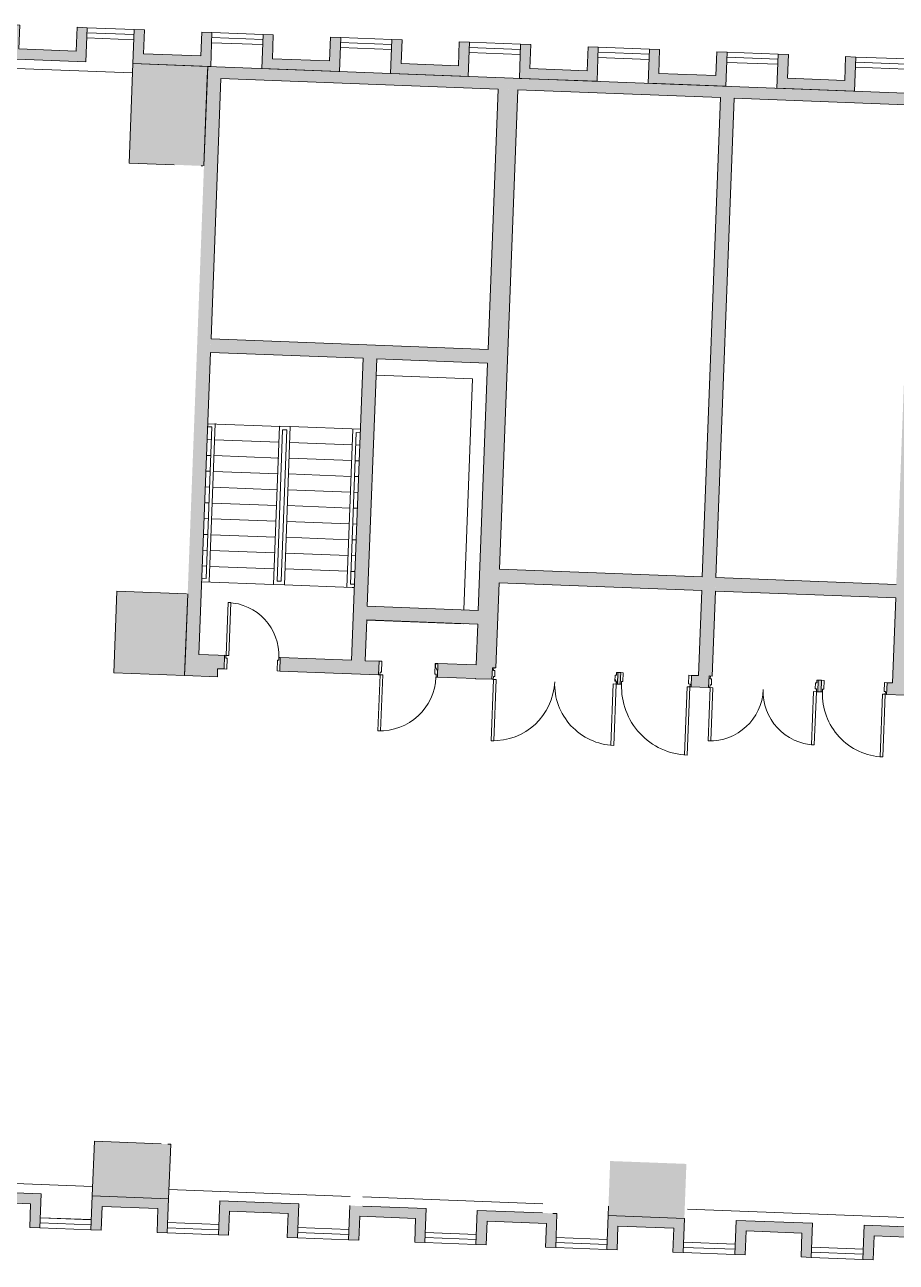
# Model space of a CAD drawing. Header units: millimetres. Extents: x 16798 to 83705, y -4660 to 56847.
# Drawn here: x 30859 to 43641, y 18312 to 36454 of the extents above; entities that cross this region are included whole.
import ezdxf

# ---------------------------------------------------------------- set-up
doc = ezdxf.new("R2010")
doc.units = ezdxf.units.MM
doc.header["$MEASUREMENT"] = 0
for name, color, linetype, lineweight in [('A-DOOR', 33, 'Continuous', 13), ('A-DOOR-FRAM', 33, 'Continuous', 30), ('A-FLOR', 202, 'Continuous', 13), ('A-GLAZ-CURT', 52, 'Continuous', 13), ('A-WALL-PATT', 111, 'Continuous', 13), ('I-WALL', 2, 'Continuous', 13), ('S-COLS', 52, 'Continuous', 13)]:
    doc.layers.add(name, color=color, linetype=linetype, lineweight=lineweight)

# ---------------------------------------------------------------- blocks, each defined once
blk = doc.blocks.new('Hilton_Facade Panel - Hilton_Facade Panel-1975148-GA PLAN - LEVEL 11')
at = {"layer": 'A-GLAZ-CURT', "lineweight": -2}
blk.add_hatch(color=0, dxfattribs=at).paths.add_polyline_path([(-396, -350), (-570, -350), (-570, 150), (-420, 150), (-420, -200), (420, -200), (420, 150), (570, 150), (570, -350)])
at = {"layer": 'A-GLAZ-CURT', "color": 0, "lineweight": -2}
for p, q in [((-420, 150), (-570, 150)), ((-570, 150), (-570, -350)), ((-420, -200), (-420, 150)), ((570, 150), (420, 150)), ((420, 150), (420, -200)), ((570, -350), (570, 150)), ((-570, -350), (570, -350)), ((420, -200), (-420, -200))]:
    blk.add_line(p, q, dxfattribs=at)
blk = doc.blocks.new('Hilton_Window_Facade Panel - Hilton_Window_Facade Panel-1975152-GA PLAN - LEVEL 11')
at = {"layer": 'A-GLAZ-CURT', "color": 0, "lineweight": -2}
for p, q in [((-345, 150), (345, 150)), ((-345, 75), (345, 75)), ((-345, 0), (345, 0))]:
    blk.add_line(p, q, dxfattribs=at)
blk = doc.blocks.new('Hilton_Window_Facade Panel - Hilton_Window_Facade Panel-1975146-GA PLAN - LEVEL 11')
at = {"layer": 'A-GLAZ-CURT', "color": 0, "lineweight": -2}
for p, q in [((-375, 150), (375, 150)), ((-375, 75), (375, 75)), ((-375, 0), (375, 0))]:
    blk.add_line(p, q, dxfattribs=at)
blk = doc.blocks.new('Hilton_Facade Panel - Hilton_Facade Panel-1975177-GA PLAN - LEVEL 11')
at = {"layer": 'A-GLAZ-CURT', "lineweight": -2}
blk.add_hatch(color=0, dxfattribs=at).paths.add_polyline_path([(-580, -150), (-580, 200), (-580, 350), (580, 350), (580, -150), (430, -150), (430, 200), (-430, 200), (-430, -150)])
at = {"layer": 'A-GLAZ-CURT', "color": 0, "lineweight": -2}
for p, q in [((580, 350), (-580, 350)), ((-580, 350), (-580, -150)), ((-430, -150), (-430, 200)), ((-430, 200), (430, 200)), ((430, 200), (430, -150)), ((580, -150), (580, 350)), ((-580, -150), (-430, -150)), ((430, -150), (580, -150))]:
    blk.add_line(p, q, dxfattribs=at)
blk = doc.blocks.new('Hilton_Window_Facade Panel - Hilton_Window_Facade Panel-1975156-GA PLAN - LEVEL 11')
at = {"layer": 'A-GLAZ-CURT', "color": 0, "lineweight": -2}
for p, q in [((-375, 0), (375, 0)), ((-375, -75), (375, -75)), ((-375, -150), (375, -150))]:
    blk.add_line(p, q, dxfattribs=at)
blk = doc.blocks.new('Hilton_Facade Panel - Hilton_Facade Panel-1975178-GA PLAN - LEVEL 11')
at = {"layer": 'A-GLAZ-CURT', "lineweight": -2}
blk.add_hatch(color=0, dxfattribs=at).paths.add_polyline_path([(-560, -150), (-560, 200), (-560, 350), (560, 350), (560, -150), (410, -150), (410, 200), (-410, 200), (-410, -150)])
at = {"layer": 'A-GLAZ-CURT', "color": 0, "lineweight": -2}
for p, q in [((560, 350), (-560, 350)), ((-560, 350), (-560, -150)), ((-410, -150), (-410, 200)), ((-410, 200), (410, 200)), ((410, 200), (410, -150)), ((560, -150), (560, 350)), ((-560, -150), (-410, -150)), ((410, -150), (560, -150))]:
    blk.add_line(p, q, dxfattribs=at)
blk = doc.blocks.new('Hilton_Facade Panel - Hilton_Facade Panel-V5-GA PLAN - LEVEL 11')
at = {"layer": 'A-GLAZ-CURT', "lineweight": -2}
blk.add_hatch(color=0, dxfattribs=at).paths.add_polyline_path([(-560, -150), (-560, 200), (-560, 350), (560, 350), (560, -150), (410, -150), (410, 200), (-410, 200), (-410, -150)])
at = {"layer": 'A-GLAZ-CURT', "color": 0, "lineweight": -2}
for p, q in [((-560, 350), (-560, -150)), ((-410, -150), (-410, 200)), ((-410, 200), (410, 200)), ((560, 350), (-372, 350)), ((410, 200), (410, -150)), ((560, -150), (560, 350)), ((-560, -150), (-410, -150)), ((410, -150), (560, -150))]:
    blk.add_line(p, q, dxfattribs=at)
blk = doc.blocks.new('Hilton_Facade Panel - Hilton_Facade Panel-1975179-GA PLAN - LEVEL 11')
at = {"layer": 'A-GLAZ-CURT', "lineweight": -2}
blk.add_hatch(color=0, dxfattribs=at).paths.add_polyline_path([(-585, -150), (-585, 350), (585, 350), (585, -150), (435, -150), (435, 200), (-435, 200), (-435, -150)])
at = {"layer": 'A-GLAZ-CURT', "color": 0, "lineweight": -2}
for p, q in [((372, 350), (-585, 350)), ((-585, 350), (-585, -150)), ((-435, -150), (-435, 200)), ((-435, 200), (435, 200)), ((435, 200), (435, -150)), ((585, 350), (522, 350)), ((585, -150), (585, 350)), ((-585, -150), (-435, -150)), ((435, -150), (585, -150))]:
    blk.add_line(p, q, dxfattribs=at)
blk = doc.blocks.new('Hilton_Facade Panel - Hilton_Facade Panel-V6-GA PLAN - LEVEL 11')
at = {"layer": 'A-GLAZ-CURT', "lineweight": -2}
blk.add_hatch(color=0, dxfattribs=at).paths.add_polyline_path([(-560, -150), (-560, 200), (-560, 350), (559, 350), (560, -150), (410, -150), (410, 200), (-410, 200), (-410, -150)])
at = {"layer": 'A-GLAZ-CURT', "color": 0, "lineweight": -2}
for p, q in [((559, 350), (-560, 350)), ((-560, 350), (-560, -150)), ((-410, -150), (-410, 200)), ((-410, 200), (410, 200)), ((410, 200), (410, -150)), ((560, -150), (560, 350)), ((-560, -150), (-410, -150)), ((410, -150), (560, -150))]:
    blk.add_line(p, q, dxfattribs=at)
blk = doc.blocks.new('Hilton_Window_Facade Panel - Hilton_Window_Facade Panel-1975175-GA PLAN - LEVEL 11')
at = {"layer": 'A-GLAZ-CURT', "color": 0, "lineweight": -2}
for p, q in [((-380, 0), (380, 0)), ((-380, -75), (380, -75)), ((-380, -150), (380, -150))]:
    blk.add_line(p, q, dxfattribs=at)
blk = doc.blocks.new('Swing_Double_DOR - 2040 x 780mm_WOOD PANEL-1971890-GA PLAN - LEVEL 11')
at = {"layer": 'A-DOOR', "color": 0, "lineweight": -2}
for p, q in [((-1012.5, 85), (-993.5, 85)), ((-1012.5, -85), (-1012.5, 85)), ((-993.5, 85), (-993.5, 43)), ((-993.5, 43), (-973.5, 43)), ((-973.5, 43), (-973.5, -43)), ((550.5, 43), (570.5, 43)), ((550.5, -43), (550.5, 43)), ((570.5, 85), (589.5, 85)), ((570.5, 43), (570.5, 85)), ((589.5, 85), (589.5, -85)), ((-993.5, -85), (-1012.5, -85)), ((-993.5, -43), (-993.5, -85)), ((-973.5, -43), (-993.5, -43)), ((-991.5, -85), (-991.5, -865)), ((-991.5, -85), (-951.5, -85)), ((-951.5, -85), (-951.5, -865)), ((528.5, -85), (528.5, -865)), ((568.5, -85), (528.5, -85)), ((570.5, -43), (550.5, -43)), ((568.5, -85), (568.5, -865)), ((570.5, -85), (570.5, -43)), ((589.5, -85), (570.5, -85)), ((-991.5, -865), (-951.5, -865)), ((568.5, -865), (528.5, -865))]:
    blk.add_line(p, q, dxfattribs=at)
for centre, start, end in [((-991.5, -85), 270, 360), ((568.5, -85), 180, 270)]:
    blk.add_arc(centre, 780, start, end, dxfattribs=at)
blk = doc.blocks.new('Swing_Single_DOR - 2040 x 920mm_WOOD PANEL-1972042-GA PLAN - LEVEL 11')
at = {"layer": 'A-DOOR', "color": 0, "lineweight": -2}
for p, q in [((-460, 1005), (-420, 1005)), ((-460, 85), (-460, 1005)), ((-420, 1005), (-420, 85)), ((-420, 85), (-460, 85))]:
    blk.add_line(p, q, dxfattribs=at)
blk.add_arc((-460, 85), 920, 360, 90, dxfattribs=at)
at = {"layer": 'A-DOOR-FRAM', "color": 0, "lineweight": -2}
for p, q in [((-462, 85), (-481, 85)), ((-462, 43), (-462, 85)), ((-442, 43), (-462, 43)), ((-442, -85), (-442, 43)), ((462, 43), (442, 43)), ((442, 43), (442, -85)), ((481, 85), (462, 85)), ((462, 85), (462, 43)), ((-481, -85), (-442, -85)), ((442, -85), (481, -85))]:
    blk.add_line(p, q, dxfattribs=at)
blk = doc.blocks.new('Swing_Double_DOR - 2040 x 900mm_WOOD PANEL-1971588-GA PLAN - LEVEL 11')
at = {"layer": 'A-DOOR', "lineweight": -2}
h = blk.add_hatch(dxfattribs=at)
h.set_pattern_fill('FP_1', color=0, style=0, pattern_type=2)
h.set_pattern_definition([(108.435, (43333.68, -25917.84), (-381.00075, 761.99916), [144.579, -1060.248]), (139.399, (43287.965, -25780.68), (-2286.00951, 1904.988332), [70.253, -3442.394]), (136.848, (43615.625, -25734.962), (-5715.0361357, 5333.9611315), [167.12, -8188.863]), (109.983, (43493.705, -25620.662), (-1142.994419, 3048.002439), [89.19, -4370.301]), (90, (43463.22, -25917.84), (-381, 381), [76.2, -304.8]), (118.443, (43463.225, -25841.642), (2667.0058317, -4952.9965568), [207.986, -10191.291]), (84.289, (43364.165, -25658.762), (-381.024388, -3428.996846), [76.58, -3752.423]), (129.806, (43371.785, -25582.56), (1524.01458, -1904.988895), [59.514, -2916.191])])
h.paths.add_polyline_path([(709.5, -85), (709.5, 85), (690.5, 85), (690.5, 43), (670.5, 43), (670.5, -43), (690.5, -43), (690.5, -85)])
h.paths.add_polyline_path([(-1132.5, -85), (-1113.5, -85), (-1113.5, -43), (-1093.5, -43), (-1093.5, 43), (-1113.5, 43), (-1113.5, 85), (-1132.5, 85), (-1132.5, -83.1)])
at = {"layer": 'A-DOOR', "color": 0, "lineweight": -2}
for p, q in [((-1132.5, 85), (-1113.5, 85)), ((-1132.5, -85), (-1132.5, 85)), ((-1113.5, 85), (-1113.5, 43)), ((-1113.5, 43), (-1093.5, 43)), ((-1093.5, 43), (-1093.5, -43)), ((670.5, 43), (690.5, 43)), ((670.5, -43), (670.5, 43)), ((690.5, 85), (709.5, 85)), ((690.5, 43), (690.5, 85)), ((709.5, 85), (709.5, -85)), ((-1113.5, -85), (-1132.5, -85)), ((-1113.5, -43), (-1113.5, -85)), ((-1093.5, -43), (-1113.5, -43)), ((-1111.5, -85), (-1111.5, -985)), ((-1111.5, -85), (-1071.5, -85)), ((-1071.5, -85), (-1071.5, -985)), ((648.5, -85), (648.5, -985)), ((688.5, -85), (648.5, -85)), ((690.5, -43), (670.5, -43)), ((688.5, -85), (688.5, -985)), ((690.5, -85), (690.5, -43)), ((709.5, -85), (690.5, -85)), ((-1111.5, -985), (-1071.5, -985)), ((688.5, -985), (648.5, -985))]:
    blk.add_line(p, q, dxfattribs=at)
for centre, start, end in [((-1111.5, -85), 270, 360), ((688.5, -85), 180, 270)]:
    blk.add_arc(centre, 900, start, end, dxfattribs=at)
blk = doc.blocks.new('Swing_Single_DOR - 2040 x 1000mm_WOOD PANEL-1971733-GA PLAN - LEVEL 11')
at = {"layer": 'A-DOOR', "color": 0, "lineweight": -2}
for p, q in [((-500, 1085), (-460, 1085)), ((-500, 85), (-500, 1085)), ((-460, 1085), (-460, 85)), ((-460, 85), (-500, 85))]:
    blk.add_line(p, q, dxfattribs=at)
blk.add_arc((-500, 85), 1000, 360, 90, dxfattribs=at)
at = {"layer": 'A-DOOR-FRAM', "color": 0, "lineweight": -2}
for p, q in [((-502, 85), (-521, 85)), ((-502, 43), (-502, 85)), ((-482, 43), (-502, 43)), ((-482, -85), (-482, 43)), ((502, 43), (482, 43)), ((482, 43), (482, -85)), ((521, 85), (502, 85)), ((502, 85), (502, 43)), ((-521, -85), (-482, -85)), ((482, -85), (521, -85))]:
    blk.add_line(p, q, dxfattribs=at)
blk = doc.blocks.new('Swing_Single_DOR - 2040 x 820mm_WOOD PANEL-1899377-GA PLAN - LEVEL 11')
at = {"layer": 'A-DOOR', "lineweight": -2}
h = blk.add_hatch(dxfattribs=at)
h.set_pattern_fill('FP_5', color=0, style=0, pattern_type=2)
h.set_pattern_definition([(108.435, (45698.38, -25934.71), (-381.00075, 761.99916), [144.579, -1060.248]), (139.399, (45652.66, -25797.55), (-2286.00951, 1904.988332), [70.253, -3442.394]), (136.848, (45980.322, -25751.83), (-5715.0361357, 5333.9611315), [167.12, -8188.863]), (109.983, (45858.402, -25637.53), (-1142.994419, 3048.002439), [89.19, -4370.301]), (90, (45827.92, -25934.7), (-381, 381), [76.2, -304.8]), (118.443, (45827.922, -25858.51), (2667.0058317, -4952.9965568), [207.986, -10191.291]), (84.289, (45728.862, -25675.63), (-381.024388, -3428.996846), [76.58, -3752.423]), (129.806, (45736.48, -25599.43), (1524.01458, -1904.988895), [59.514, -2916.191])])
h.paths.add_polyline_path([(417, -100), (431, -100), (431, 100), (392, 100), (392, -58), (412, -58), (412, -100)])
h.paths.add_polyline_path([(-412, -100), (-412, -58), (-392, -58), (-392, 100), (-431, 100), (-431, -100), (-417, -100)])
at = {"layer": 'A-DOOR', "color": 0, "lineweight": -2}
for p, q in [((-370, -100), (-410, -100)), ((-410, -100), (-410, -920)), ((-370, -920), (-370, -100)), ((-410, -920), (-370, -920))]:
    blk.add_line(p, q, dxfattribs=at)
blk.add_arc((-410, -100), 820, 270, 0, dxfattribs=at)
at = {"layer": 'A-DOOR-FRAM', "color": 0, "lineweight": -2}
for p, q in [((-431, 100), (-392, 100)), ((-392, 100), (-392, -58)), ((392, 100), (431, 100)), ((392, -58), (392, 100)), ((-412, -100), (-431, -100)), ((-412, -58), (-412, -100)), ((-392, -58), (-412, -58)), ((412, -58), (392, -58)), ((412, -100), (412, -58)), ((431, -100), (412, -100))]:
    blk.add_line(p, q, dxfattribs=at)
blk = doc.blocks.new('Swing_Single_DOR - 2040 x 775mm_WOOD PANEL-1971395-GA PLAN - LEVEL 11')
at = {"layer": 'A-DOOR', "lineweight": -2}
h = blk.add_hatch(dxfattribs=at)
h.set_pattern_fill('FP_6', color=0, style=0, pattern_type=2)
h.set_pattern_definition([(108.435, (47989.32, -25934.71), (-381.00075, 761.99916), [144.579, -1060.248]), (139.399, (47943.6, -25797.55), (-2286.00951, 1904.988332), [70.253, -3442.394]), (136.848, (48271.262, -25751.83), (-5715.0361357, 5333.9611315), [167.12, -8188.863]), (109.983, (48149.342, -25637.53), (-1142.994419, 3048.002439), [89.19, -4370.301]), (90, (48118.86, -25934.7), (-381, 381), [76.2, -304.8]), (118.443, (48118.862, -25858.51), (2667.0058317, -4952.9965568), [207.986, -10191.291]), (84.289, (48019.802, -25675.63), (-381.024388, -3428.996846), [76.58, -3752.423]), (129.806, (48027.42, -25599.43), (1524.01458, -1904.988895), [59.514, -2916.191])])
h.paths.add_polyline_path([(408.5, -100), (408.5, 100), (389.5, 100), (389.5, 58), (369.5, 58), (369.5, -100)])
h.paths.add_polyline_path([(-369.5, -100), (-369.5, 58), (-389.5, 58), (-389.5, 100), (-408.5, 100), (-408.5, -100)])
at = {"layer": 'A-DOOR', "color": 0, "lineweight": -2}
for p, q in [((-387.5, 875), (-347.5, 875)), ((-387.5, 100), (-387.5, 875)), ((-347.5, 875), (-347.5, 100)), ((-347.5, 100), (-387.5, 100))]:
    blk.add_line(p, q, dxfattribs=at)
blk.add_arc((-387.5, 100), 775, 360, 90, dxfattribs=at)
at = {"layer": 'A-DOOR-FRAM', "color": 0, "lineweight": -2}
for p, q in [((-389.5, 100), (-408.5, 100)), ((-389.5, 58), (-389.5, 100)), ((-369.5, 58), (-389.5, 58)), ((-369.5, -100), (-369.5, 58)), ((389.5, 58), (369.5, 58)), ((369.5, 58), (369.5, -100)), ((408.5, 100), (389.5, 100)), ((389.5, 100), (389.5, 58)), ((-408.5, -100), (-369.5, -100)), ((369.5, -100), (408.5, -100))]:
    blk.add_line(p, q, dxfattribs=at)

msp = doc.modelspace()

# ---------------------------------------------------------------- hatches: boundary and pattern name
at = {"layer": 'A-WALL-PATT', "lineweight": 0}
for points in [[(54604, 34869), (54594, 34870), (54469, 34874), (33537, 35673), (33544, 35841), (54611, 35039)], [(33415, 27224), (33216, 27231), (33223, 27427), (33537, 35673), (33737, 35665)], [(37768, 27026), (37478, 27037), (37479, 27069), (37801, 35510), (38091, 35499)], [(40940, 26905), (40740, 26913), (40749, 27140), (41063, 35386), (41263, 35378)], [(43785, 26796), (43586, 26804), (43586, 26824), (43909, 35277), (44108, 35269)], [(37648, 31494), (37435, 31502), (33584, 31649), (33592, 31849), (37656, 31694)], [(35853, 27131), (35653, 27138), (35660, 27334), (35821, 31564), (36021, 31556)], [(37502, 27668), (37299, 27676), (37289, 27676), (35875, 27730), (35883, 27930), (37510, 27868)], [(33684, 26893), (33403, 26904), (33203, 26912), (33216, 27231), (33696, 27213)]]:
    msp.add_hatch(color=2, dxfattribs=at).paths.add_polyline_path(points)
h = msp.add_hatch(color=2, dxfattribs=at)
h.paths.add_polyline_path([(40788, 28159), (37815, 28272), (37823, 28472), (40795, 28359)])
h.paths.add_polyline_path([(43633, 28051), (43602, 28052), (41881, 28117), (40988, 28151), (40995, 28351), (43641, 28250)])
h = msp.add_hatch(color=2, dxfattribs=at)
h.paths.add_polyline_path([(33783, 27010), (33688, 27013), (33696, 27213), (33790, 27209)])
h.paths.add_polyline_path([(36049, 26923), (34599, 26978), (34607, 27178), (36057, 27123)])
h.paths.add_polyline_path([(37472, 26869), (37259, 26877), (36911, 26890), (36918, 27090), (37479, 27069)])
h = msp.add_hatch(color=2, dxfattribs=at)
h.paths.add_polyline_path([(37711, 26858), (37486, 26866), (37472, 26867), (37478, 27037), (37718, 27028)])
h.paths.add_polyline_path([(39593, 26786), (39552, 26788), (39558, 26958), (39599, 26956)])
h.paths.add_polyline_path([(40889, 26737), (40634, 26747), (40640, 26916), (40895, 26907)])
h.paths.add_polyline_path([(42538, 26674), (42489, 26676), (42496, 26846), (42544, 26844)])
h.paths.add_polyline_path([(45447, 26563), (43499, 26637), (43506, 26807), (45453, 26733)])
h.paths.add_polyline_path([(47004, 26504), (46780, 26512), (46318, 26530), (46325, 26700), (47011, 26673)])
h.paths.add_polyline_path([(49692, 26401), (49537, 26407), (49438, 26411), (49444, 26581), (49699, 26571)])
h.paths.add_polyline_path([(47877, 26470), (47876, 26470), (47877, 26512)])
h.paths.add_polyline_path([(52746, 26285), (52526, 26293), (52378, 26299), (52385, 26469), (52752, 26455)])
at = {"layer": 'S-COLS', "lineweight": 0}
for points in [[(33487, 34383), (33191, 34395), (33079, 34399), (32390, 34425), (32446, 35884), (33543, 35842)], [(33203, 26912), (32906, 26923), (32164, 26951), (32210, 28150), (33249, 28111)], [(32969, 19243), (32127, 19276), (31850, 19286), (31881, 20086), (33000, 20043)], [(40533, 18955), (39415, 18998), (39420, 19133), (39445, 19796), (40563, 19754)]]:
    msp.add_hatch(color=2, dxfattribs=at).paths.add_polyline_path(points)

# ---------------------------------------------------------------- linework, layer by layer
at = {"color": 2, "lineweight": 0}
for p, q in [((33518, 28337), (33601, 30559)), ((33601, 30559), (33543, 30561)), ((33544, 30605), (34603, 30565)), ((33566, 28287), (33653, 30608)), ((34594, 30567), (34507, 28247)), ((34642, 30517), (34559, 28296)), ((34754, 30566), (34594, 30567)), ((34619, 28295), (34702, 30517)), ((34702, 30517), (34642, 30517)), ((34667, 28245), (34754, 30566)), ((34754, 30566), (35782, 30527)), ((35672, 30526), (35585, 28206)), ((33594, 30371), (33536, 30373)), ((33644, 30369), (34593, 30333)), ((34745, 30331), (35663, 30296)), ((35720, 30476), (35637, 28255)), ((35720, 30476), (35780, 30473)), ((33586, 30139), (33527, 30141)), ((33636, 30137), (34584, 30101)), ((35713, 30295), (35773, 30292)), ((34736, 30100), (35654, 30065)), ((35704, 30063), (35764, 30060)), ((33577, 29907), (33518, 29910)), ((33627, 29905), (34574, 29869)), ((34728, 29868), (35646, 29833)), ((35696, 29831), (35755, 29829)), ((33568, 29676), (33509, 29678)), ((33618, 29674), (34565, 29638)), ((34719, 29636), (35637, 29601)), ((35687, 29599), (35746, 29597)), ((33560, 29444), (33500, 29446)), ((33609, 29442), (34555, 29406)), ((34710, 29404), (35628, 29369)), ((33551, 29212), (33491, 29214)), ((33601, 29210), (34545, 29174)), ((35678, 29367), (35738, 29365)), ((34702, 29172), (35620, 29137)), ((35670, 29135), (35729, 29133)), ((33542, 28980), (33483, 28982)), ((33592, 28978), (34536, 28942)), ((34693, 28940), (35611, 28905)), ((35661, 28904), (35720, 28901)), ((33533, 28748), (33474, 28750)), ((33583, 28746), (34526, 28710)), ((34684, 28709), (35602, 28674)), ((35652, 28672), (35711, 28669)), ((33525, 28516), (33465, 28519)), ((33575, 28514), (34517, 28479)), ((33518, 28337), (33458, 28340)), ((34675, 28477), (35593, 28442)), ((35643, 28440), (35702, 28438)), ((33456, 28287), (34507, 28247)), ((34507, 28247), (34667, 28245)), ((34559, 28296), (34619, 28295)), ((34667, 28245), (35659, 28204)), ((35637, 28255), (35695, 28253)), ((35659, 28204), (35693, 28203))]:
    msp.add_line(p, q, dxfattribs=at)
at = {"layer": 'A-FLOR', "color": 2, "lineweight": 0}
for p, q in [((36012, 31318), (37426, 31264)), ((37426, 31264), (37297, 27876)), ((37289, 27672), (35875, 27726)), ((37289, 27676), (37289, 27672))]:
    msp.add_line(p, q, dxfattribs=at)
at = {"layer": 'I-WALL', "color": 2, "lineweight": 0}
for p, q in [((31771, 36260), (32460, 36234)), ((32441, 35749), (26076, 35992)), ((33544, 35842), (33537, 35673)), ((54461, 35045), (33544, 35842)), ((33537, 35673), (33488, 34383)), ((33592, 31849), (33737, 35665)), ((33737, 35665), (37801, 35510)), ((37801, 35510), (37656, 31694)), ((37823, 28472), (38091, 35499)), ((38091, 35499), (41063, 35386)), ((41063, 35386), (40795, 28359)), ((40995, 28351), (41263, 35378)), ((41263, 35378), (43909, 35277)), ((37656, 31694), (33592, 31849)), ((33415, 27224), (33584, 31649)), ((33584, 31649), (35821, 31564)), ((35821, 31564), (35653, 27138)), ((35883, 27930), (36021, 31556)), ((36021, 31556), (37648, 31494)), ((37648, 31494), (37510, 27868)), ((40795, 28359), (37823, 28472)), ((43641, 28250), (40995, 28351)), ((37768, 27026), (37815, 28272)), ((37815, 28272), (40788, 28159)), ((40788, 28159), (40740, 26913)), ((40940, 26905), (40988, 28151)), ((40988, 28151), (43633, 28051)), ((33249, 28111), (33216, 27231)), ((43633, 28051), (43586, 26804)), ((37510, 27868), (35883, 27930)), ((35853, 27131), (35875, 27730)), ((35875, 27730), (37502, 27668)), ((37502, 27668), (37479, 27069)), ((33216, 27231), (33203, 26912)), ((33696, 27213), (33415, 27224)), ((33790, 27209), (33696, 27213)), ((33783, 27010), (33790, 27209)), ((34607, 27178), (34599, 26978)), ((35653, 27138), (34607, 27178)), ((36057, 27123), (35853, 27131)), ((36049, 26923), (36057, 27123)), ((36918, 27090), (36911, 26890)), ((37479, 27069), (36918, 27090)), ((33203, 26912), (33684, 26893)), ((33684, 26893), (33688, 27013)), ((33688, 27013), (33783, 27010)), ((34599, 26978), (36049, 26923)), ((36911, 26890), (37472, 26869)), ((37472, 26869), (37472, 26867)), ((37472, 26867), (37711, 26858)), ((37711, 26858), (37718, 27028)), ((37718, 27028), (37768, 27026)), ((39558, 26958), (39552, 26788)), ((39599, 26956), (39558, 26958)), ((39593, 26786), (39599, 26956)), ((40640, 26916), (40634, 26747)), ((40740, 26913), (40640, 26916)), ((40889, 26737), (40895, 26907)), ((40895, 26907), (40940, 26905)), ((39552, 26788), (39593, 26786)), ((40634, 26747), (40889, 26737)), ((42496, 26846), (42489, 26676)), ((42489, 26676), (42538, 26674)), ((42544, 26844), (42496, 26846)), ((42538, 26674), (42544, 26844)), ((43506, 26807), (43499, 26637)), ((43586, 26804), (43506, 26807)), ((43499, 26637), (45447, 26563)), ((25460, 19665), (31855, 19421)), ((32974, 19378), (35633, 19277)), ((35820, 19270), (38458, 19169)), ((40579, 19088), (46894, 18848)), ((31837, 18936), (31087, 18965)), ((33705, 18865), (32956, 18894)), ((35614, 18792), (34865, 18821)), ((37483, 18721), (36733, 18750)), ((39401, 18648), (38652, 18677)), ((41280, 18576), (40520, 18605)), ((43159, 18505), (42399, 18534))]:
    msp.add_line(p, q, dxfattribs=at)
at = {"layer": 'S-COLS', "color": 2, "lineweight": 0}
for p, q in [((32446, 35884), (32390, 34425)), ((33543, 35842), (32446, 35884)), ((33487, 34383), (33543, 35842)), ((32390, 34425), (33049, 34400)), ((33448, 34385), (33473, 34384)), ((32210, 28150), (32164, 26951)), ((33234, 28111), (32210, 28150)), ((33203, 26912), (33249, 28111)), ((32164, 26951), (33203, 26912)), ((31881, 20086), (31850, 19286)), ((32860, 20048), (31881, 20086)), ((33000, 20043), (32960, 20044)), ((32969, 19243), (33000, 20043)), ((31850, 19286), (32969, 19243)), ((39420, 19133), (39415, 18998)), ((39415, 18998), (40533, 18955))]:
    msp.add_line(p, q, dxfattribs=at)

# ---------------------------------------------------------------- block references
at = {"layer": 'A-DOOR', "color": 2, "lineweight": 0}
for name, p, rotation in [('Swing_Single_DOR - 2040 x 775mm_WOOD PANEL-1971395-GA PLAN - LEVEL 11', (34195, 27094), 357.816525054261), ('Swing_Single_DOR - 2040 x 820mm_WOOD PANEL-1899377-GA PLAN - LEVEL 11', (36484, 27007), 357.816525054261), ('Swing_Double_DOR - 2040 x 900mm_WOOD PANEL-1971588-GA PLAN - LEVEL 11', (38846, 26900), 357.816525054261), ('Swing_Single_DOR - 2040 x 1000mm_WOOD PANEL-1971733-GA PLAN - LEVEL 11', (40116, 26851), 177.8165250542611), ('Swing_Double_DOR - 2040 x 780mm_WOOD PANEL-1971890-GA PLAN - LEVEL 11', (41904, 26783), 357.816525054261), ('Swing_Single_DOR - 2040 x 920mm_WOOD PANEL-1972042-GA PLAN - LEVEL 11', (43022, 26741), 177.8165250542611)]:
    msp.add_blockref(name, p, dxfattribs=dict(at, rotation=rotation))
at = {"layer": 'A-GLAZ-CURT', "color": 2, "lineweight": 0, "rotation": 357.816525054261}
for name, p in [('Hilton_Facade Panel - Hilton_Facade Panel-1975148-GA PLAN - LEVEL 11', (31201, 36282)), ('Hilton_Window_Facade Panel - Hilton_Window_Facade Panel-1975152-GA PLAN - LEVEL 11', (32115, 36247)), ('Hilton_Facade Panel - Hilton_Facade Panel-1975148-GA PLAN - LEVEL 11', (33030, 36212)), ('Hilton_Window_Facade Panel - Hilton_Window_Facade Panel-1975146-GA PLAN - LEVEL 11', (33974, 36176)), ('Hilton_Facade Panel - Hilton_Facade Panel-1975148-GA PLAN - LEVEL 11', (34918, 36140)), ('Hilton_Window_Facade Panel - Hilton_Window_Facade Panel-1975146-GA PLAN - LEVEL 11', (35863, 36104)), ('Hilton_Facade Panel - Hilton_Facade Panel-1975148-GA PLAN - LEVEL 11', (36807, 36068)), ('Hilton_Window_Facade Panel - Hilton_Window_Facade Panel-1975146-GA PLAN - LEVEL 11', (37751, 36032)), ('Hilton_Facade Panel - Hilton_Facade Panel-1975148-GA PLAN - LEVEL 11', (38696, 35996)), ('Hilton_Window_Facade Panel - Hilton_Window_Facade Panel-1975146-GA PLAN - LEVEL 11', (39640, 35960)), ('Hilton_Facade Panel - Hilton_Facade Panel-1975148-GA PLAN - LEVEL 11', (40584, 35924)), ('Hilton_Window_Facade Panel - Hilton_Window_Facade Panel-1975146-GA PLAN - LEVEL 11', (41529, 35888)), ('Hilton_Facade Panel - Hilton_Facade Panel-1975148-GA PLAN - LEVEL 11', (42473, 35852)), ('Hilton_Window_Facade Panel - Hilton_Window_Facade Panel-1975146-GA PLAN - LEVEL 11', (43417, 35816)), ('Hilton_Facade Panel - Hilton_Facade Panel-1975177-GA PLAN - LEVEL 11', (30508, 18987)), ('Hilton_Facade Panel - Hilton_Facade Panel-1975178-GA PLAN - LEVEL 11', (32396, 18915)), ('Hilton_Facade Panel - Hilton_Facade Panel-1975177-GA PLAN - LEVEL 11', (34285, 18843)), ('Hilton_Facade Panel - Hilton_Facade Panel-V5-GA PLAN - LEVEL 11', (36174, 18771)), ('Hilton_Facade Panel - Hilton_Facade Panel-1975179-GA PLAN - LEVEL 11', (38067, 18699)), ('Hilton_Window_Facade Panel - Hilton_Window_Facade Panel-1975156-GA PLAN - LEVEL 11', (31462, 18951)), ('Hilton_Window_Facade Panel - Hilton_Window_Facade Panel-1975156-GA PLAN - LEVEL 11', (33331, 18879)), ('Hilton_Facade Panel - Hilton_Facade Panel-V6-GA PLAN - LEVEL 11', (39961, 18627)), ('Hilton_Facade Panel - Hilton_Facade Panel-1975178-GA PLAN - LEVEL 11', (41840, 18555)), ('Hilton_Window_Facade Panel - Hilton_Window_Facade Panel-1975156-GA PLAN - LEVEL 11', (35239, 18807)), ('Hilton_Window_Facade Panel - Hilton_Window_Facade Panel-1975156-GA PLAN - LEVEL 11', (37108, 18735)), ('Hilton_Facade Panel - Hilton_Facade Panel-1975178-GA PLAN - LEVEL 11', (43718, 18483)), ('Hilton_Window_Facade Panel - Hilton_Window_Facade Panel-1975156-GA PLAN - LEVEL 11', (39027, 18662)), ('Hilton_Window_Facade Panel - Hilton_Window_Facade Panel-1975175-GA PLAN - LEVEL 11', (40900, 18591)), ('Hilton_Window_Facade Panel - Hilton_Window_Facade Panel-1975175-GA PLAN - LEVEL 11', (42779, 18519))]:
    msp.add_blockref(name, p, dxfattribs=at)

doc.saveas('drawing.dxf')
